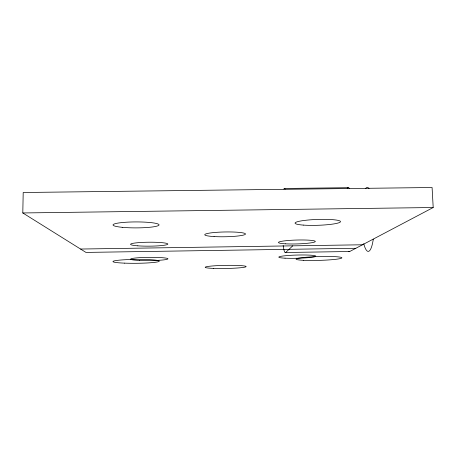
<?xml version="1.0" encoding="UTF-8"?>
<svg xmlns="http://www.w3.org/2000/svg" width="456" height="456" viewBox="0 0 456 456"><rect width="100%" height="100%" fill="white"/><g stroke="black" fill="none" stroke-linecap="round" stroke-linejoin="round"><path stroke-width="0.68" d="M355.84 248.292L85.962 252.419L22.8 212.958L23.199 192.506L432.088 187.513L433.2 207.52L349.718 251.512A31.983 5.911 89.1 0 1 348.635 251.541M283.159 245.476A32.091 3.306 89.2 0 0 285.655 252.504L292.769 245.83M80.558 249.039L362.497 244.781M285.655 252.504L349.718 251.512M22.8 212.958L433.2 207.52M284.458 188.482L348.264 187.701M283.866 188.978A32.091 3.306 89.2 0 1 285.108 189.126M347.198 188.208A31.983 5.911 89.1 0 1 349.416 188.339M373.293 239.172A31.954 6.686 89.1 0 1 363.734 243.629M365.712 188.391A31.954 6.686 89.1 0 1 369.046 188.567M214.063 236.561A20.366 2.394 -1 0 0 245.459 234.127A20.366 2.394 -1 0 0 215.836 232.389A20.366 2.394 -1 0 0 214.063 236.561M122.202 227.31A23.005 2.981 -0.1 0 0 158.899 225.207A23.005 2.981 -0.1 0 0 127.099 222.175A23.005 2.981 -0.1 0 0 122.202 227.31M137.82 245.83A18.639 1.972 -0.4 0 0 167.683 244.313A18.639 1.972 -0.4 0 0 142.141 242.415A18.639 1.972 -0.4 0 0 137.82 245.83M285.524 243.823A18.439 1.944 -1.6 0 0 315.119 241.754A18.439 1.944 -1.6 0 0 289.942 240.369A18.439 1.944 -1.6 0 0 285.524 243.823M303.234 225.093A22.732 2.935 -1.9 0 0 340.165 222.14A22.732 2.935 -1.9 0 0 309.915 219.866A22.732 2.935 -1.9 0 0 303.234 225.093M303.274 260.296A22.885 1.915 -1.6 0 0 341.253 258.29A22.885 1.915 -1.6 0 0 312.491 256.808A22.885 1.915 -1.6 0 0 303.274 260.296M285.034 258.176A18.491 1.607 -1.5 0 0 315.415 256.511A18.491 1.607 -1.5 0 0 291.464 255.28A18.491 1.607 -1.5 0 0 285.034 258.176M139.684 260.461A18.69 1.63 -0.5 0 0 167.95 258.82A18.69 1.63 -0.5 0 0 140.163 257.64A18.69 1.63 -0.5 0 0 139.684 260.461M124.448 263.135A23.159 1.949 -0.5 0 0 159.264 261.168A23.159 1.949 -0.5 0 0 124.602 259.76A23.159 1.949 -0.5 0 0 124.448 263.135M213.493 268.396A20.486 1.562 -1 0 0 246.035 266.731A20.486 1.562 -1 0 0 217.523 265.637A20.486 1.562 -1 0 0 213.493 268.396"/></g></svg>
